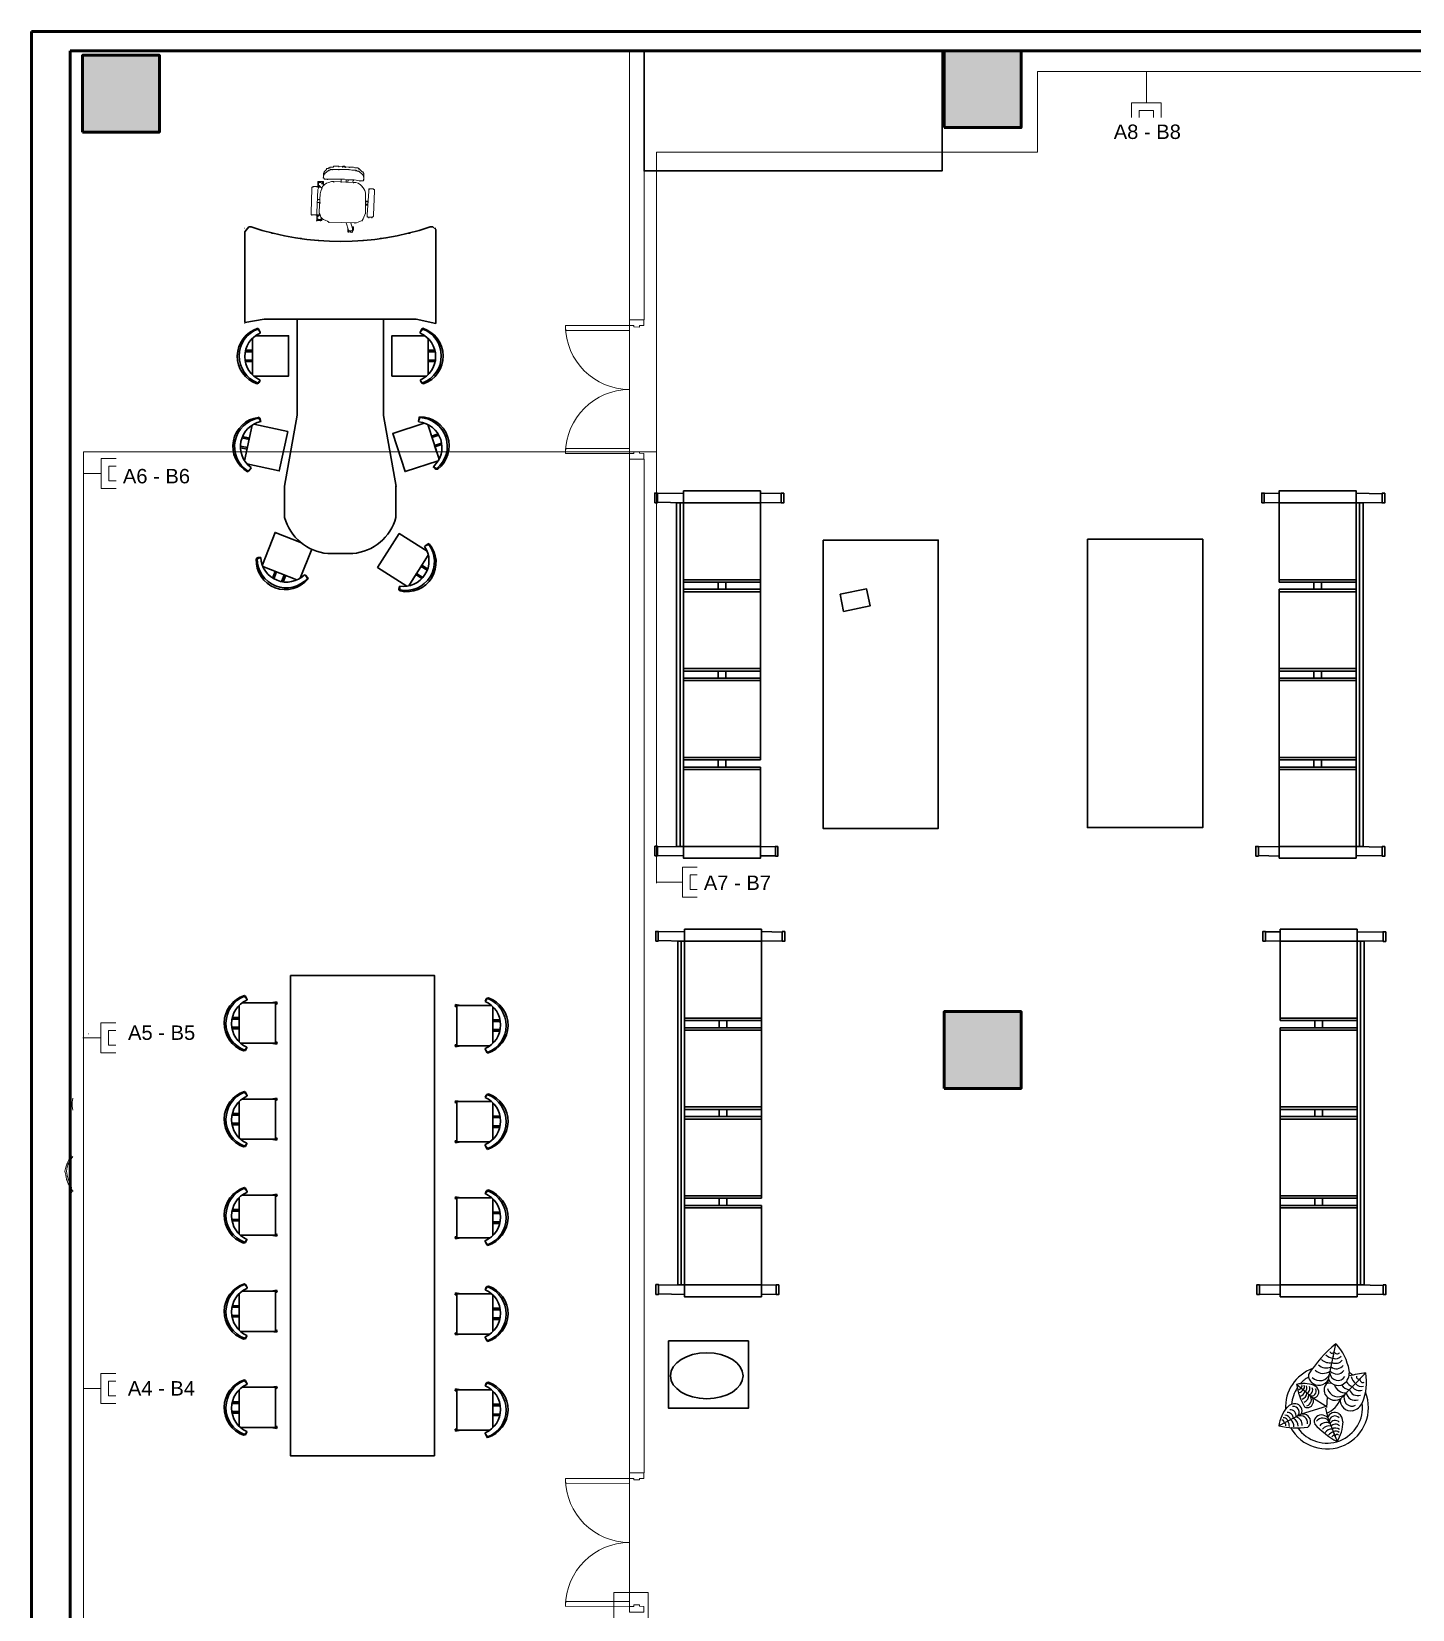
# Model space of a CAD drawing. Header units: millimetres. Extents: x 521 to 148073, y -17811 to 32040.
# Drawn here: x 521 to 15296, y 15078 to 31959 of the extents above; entities that cross this region are included whole.
import ezdxf

# ---------------------------------------------------------------- set-up
doc = ezdxf.new("R2010")
doc.units = ezdxf.units.MM
for name, color, linetype, lineweight in [('nabytek', 7, 'Continuous', 30), ('OAP280', 2, 'Continuous', 53), ('OAP315', 5, 'Continuous', 0), ('OAP325', 1, 'Continuous', 0), ('OAP417', 2, 'Continuous', 0), ('RC1.', 190, 'Continuous', 20)]:
    doc.layers.add(name, color=color, linetype=linetype, lineweight=lineweight)
doc.layers.add('PDF_Celobarevné výplně', color=7, linetype='Continuous')
doc.layers.add('srafa', color=7, linetype='Continuous')
doc.layers.add('PDF_Geometrie', color=7, linetype='Continuous', true_color=0xbdbdbd)
doc.styles.add('PDF Arial', font='arial.ttf')

# ---------------------------------------------------------------- blocks, each defined once
blk = doc.blocks.new('*U39')
at = {"layer": 'OAP315', "flags": 128}
for points in [[(-0.698, 0.255), (-0.726, 0.296), (-0.178, 0.673), (-0.149, 0.631), (-0.698, 0.255)], [(-0.212, 0.722), (-0.178, 0.673), (-0.141, 0.698), (-0.132, 0.686), (-0.083, 0.72), (-0.091, 0.732), (-0.054, 0.758), (-0.088, 0.807), (-0.212, 0.722)], [(-0.001, -0.759), (0.027, -0.8), (0.575, -0.424), (0.547, -0.382), (-0.001, -0.759)], [(0.609, -0.473), (0.575, -0.424), (0.612, -0.398), (0.604, -0.386), (0.653, -0.352), (0.662, -0.364), (0.699, -0.339), (0.733, -0.388), (0.609, -0.473)]]:
    blk.add_lwpolyline(points, close=True, dxfattribs=at)
at = {"layer": 'OAP315'}
blk.add_ellipse((-0.178, 0.673), major_axis=(0, 0.665), ratio=1, start_param=2.17254, end_param=3.743336, dxfattribs=at)
at = {"layer": 'OAP315', "extrusion": (0, 0, -1)}
blk.add_ellipse((0.575, -0.424), major_axis=(0, -0.665), ratio=1, start_param=0.96905, end_param=2.539846, dxfattribs=at)
blk = doc.blocks.new('*U84')
at = {"layer": 'nabytek'}
for p, q in [((-64, 289), (-64, 297)), ((-64, 297), (-56, 289)), ((-38, 254), (-64, 289)), ((-56, 289), (-38, 254)), ((-38, 254), (-38, 245)), ((222, 216), (278, 226)), ((265, 216), (222, 216)), ((284, 206), (265, 201)), ((278, 226), (284, 206)), ((-121, -201), (-121, -47)), ((-38, -257), (-75, -297)), ((-56, -292), (-75, -297)), ((-56, -292), (-50, -285)), ((-50, -285), (-38, -257)), ((222, -214), (278, -224)), ((284, -204), (265, -199)), ((278, -224), (284, -204))]:
    blk.add_line(p, q, dxfattribs=at)
for points in [[(-121, -201), (-121, 189)], [(-89, 216), (265, 216), (265, -214), (-107, -214)], [(-121, 44), (-198, 44)], [(-194, 61), (-121, 61)], [(-200, -44), (-121, -44)], [(-121, -60), (-197, -60)]]:
    blk.add_lwpolyline(points, dxfattribs=at)
for centre, radius, start, end in [((30, -2), 313, 107.4438, 250.5739), ((46, 0), 309, 110.8809, 248.6777), ((72, -6), 275, 113.7626, 246.2374)]:
    blk.add_arc(centre, radius, start, end, dxfattribs=at)
blk = doc.blocks.new('*U85')
at = {"layer": 'nabytek', "color": 0, "linetype": 'ByBlock', "lineweight": -2, "transparency": 16777216}
for p in [(0, 0), (0, -1028), (0, -2056), (0, -3084), (0, -4112)]:
    blk.add_blockref('*U84', p, dxfattribs=at)
blk = doc.blocks.new('*U86')
at = {"layer": 'nabytek'}
for p, q in [((-64, 289), (-64, 297)), ((-64, 297), (-56, 289)), ((-38, 254), (-64, 289)), ((-56, 289), (-38, 254)), ((-38, 254), (-38, 245)), ((222, 216), (278, 226)), ((265, 216), (222, 216)), ((284, 206), (265, 201)), ((278, 226), (284, 206)), ((-121, -201), (-121, -47)), ((-38, -257), (-75, -297)), ((-56, -292), (-75, -297)), ((-56, -292), (-50, -285)), ((-50, -285), (-38, -257)), ((222, -214), (278, -224)), ((284, -204), (265, -199)), ((278, -224), (284, -204))]:
    blk.add_line(p, q, dxfattribs=at)
for points in [[(-121, -201), (-121, 189)], [(-89, 216), (265, 216), (265, -214), (-107, -214)], [(-121, 44), (-198, 44)], [(-194, 61), (-121, 61)], [(-200, -44), (-121, -44)], [(-121, -60), (-197, -60)]]:
    blk.add_lwpolyline(points, dxfattribs=at)
for centre, radius, start, end in [((30, -2), 313, 107.4438, 250.5739), ((46, 0), 309, 110.8809, 248.6777), ((72, -6), 275, 113.7626, 246.2374)]:
    blk.add_arc(centre, radius, start, end, dxfattribs=at)
blk = doc.blocks.new('*U87')
at = {"layer": 'nabytek', "color": 0, "linetype": 'ByBlock', "lineweight": -2, "transparency": 16777216}
for p in [(0, 0), (0, -1028), (0, -2056), (0, -3084), (0, -4112)]:
    blk.add_blockref('*U86', p, dxfattribs=at)

msp = doc.modelspace()

# ---------------------------------------------------------------- linework, layer by layer
at = {"layer": 'nabytek'}
for p, q in [((2802, 29817), (2845, 29869)), ((2802, 28846), (2802, 29817)), ((2845, 29869), (2871, 29869)), ((4813, 29869), (4787, 29869)), ((4848, 29843), (4813, 29869)), ((4848, 28837), (4848, 29843)), ((2802, 28846), (3011, 28882)), ((3011, 28882), (4635, 28882)), ((3011, 28882), (3813, 28882)), ((3361, 28882), (3361, 27854)), ((3361, 28882), (4286, 28882)), ((3813, 28882), (3823, 28882)), ((4286, 27854), (4286, 28882)), ((4635, 28882), (4848, 28837)), ((2941, 28777), (2941, 28785)), ((2941, 28785), (2949, 28777)), ((2967, 28742), (2941, 28777)), ((2949, 28777), (2967, 28742)), ((2967, 28742), (2967, 28733)), ((4680, 28742), (4706, 28777)), ((4697, 28777), (4680, 28742)), ((4680, 28742), (4680, 28733)), ((4706, 28785), (4697, 28777)), ((4706, 28777), (4706, 28785)), ((2884, 28287), (2884, 28441)), ((4763, 28287), (4763, 28441)), ((2967, 28231), (2930, 28191)), ((2949, 28196), (2930, 28191)), ((2949, 28196), (2955, 28203)), ((2955, 28203), (2967, 28231)), ((4680, 28231), (4716, 28191)), ((4692, 28203), (4680, 28231)), ((4697, 28196), (4692, 28203)), ((4697, 28196), (4716, 28191)), ((3361, 27854), (3227, 27095)), ((2881, 27748), (2849, 27597)), ((2974, 27786), (2947, 27832)), ((2964, 27823), (2947, 27832)), ((2964, 27823), (2968, 27816)), ((2968, 27816), (2974, 27786)), ((4287, 27850), (4421, 27091)), ((4662, 27790), (4676, 27831)), ((4668, 27828), (4662, 27790)), ((4662, 27790), (4664, 27782)), ((4673, 27839), (4668, 27828)), ((4676, 27831), (4673, 27839)), ((4881, 27383), (4833, 27529)), ((2834, 27257), (2832, 27249)), ((2832, 27249), (2843, 27255)), ((2867, 27286), (2834, 27257)), ((2843, 27255), (2867, 27286)), ((2867, 27286), (2869, 27294)), ((4819, 27304), (4866, 27277)), ((4839, 27281), (4819, 27304)), ((4847, 27276), (4839, 27281)), ((4847, 27276), (4866, 27277)), ((3227, 27095), (3227, 26762)), ((4419, 27095), (4419, 26762)), ((7495, 27021), (7217, 27016)), ((7497, 26917), (7497, 27046)), ((7497, 27046), (8319, 27046)), ((8319, 27046), (8319, 26917)), ((8542, 27016), (8319, 27021)), ((13871, 27020), (13711, 27017)), ((14972, 27013), (14693, 27020)), ((7217, 26925), (7495, 26918)), ((7460, 26711), (7460, 26917)), ((7497, 26917), (7460, 26917)), ((8319, 26917), (7497, 26917)), ((7497, 26917), (7497, 26711)), ((8319, 26918), (8542, 26922)), ((8319, 26095), (8319, 26917)), ((13711, 26921), (13871, 26917)), ((13871, 26943), (13871, 26917)), ((13871, 26917), (14693, 26917)), ((14693, 26917), (14972, 26922)), ((14693, 26917), (14693, 26095)), ((3690, 26375), (3957, 26375)), ((4731, 26458), (4726, 26451)), ((4764, 26478), (4731, 26458)), ((4731, 26458), (4771, 26473)), ((4776, 26481), (4764, 26478)), ((4771, 26473), (4776, 26481)), ((2975, 26334), (2924, 26315)), ((2936, 26330), (2924, 26315)), ((2936, 26330), (2944, 26333)), ((2944, 26333), (2975, 26334)), ((2996, 26236), (3140, 26179)), ((3450, 26145), (3442, 26148)), ((3450, 26145), (3473, 26108)), ((3476, 26116), (3450, 26145)), ((3473, 26108), (3481, 26105)), ((3481, 26105), (3476, 26116)), ((4451, 25997), (4456, 26027)), ((4452, 25988), (4451, 25997)), ((4456, 26027), (4465, 25974)), ((4556, 26030), (4639, 26160)), ((8319, 26095), (7497, 26095)), ((7497, 26095), (7497, 26069)), ((7497, 26069), (7867, 26069)), ((7867, 25992), (7867, 26069)), ((7867, 26069), (7949, 26069)), ((7949, 25992), (7949, 26069)), ((7949, 25992), (7949, 26069)), ((7949, 26069), (8319, 26069)), ((8319, 26069), (8319, 26095)), ((14693, 26095), (13871, 26095)), ((13871, 26095), (14159, 26095)), ((13871, 26095), (13871, 26069)), ((13871, 26069), (14693, 26069)), ((14323, 26095), (14241, 26095)), ((14241, 26069), (14241, 25992)), ((14323, 25992), (14323, 26069)), ((4452, 25988), (4465, 25974)), ((7497, 25966), (7497, 25992)), ((7497, 25992), (8319, 25992)), ((8319, 25966), (7497, 25966)), ((8319, 25144), (8319, 25966)), ((13871, 25992), (14693, 25992)), ((13871, 25992), (13871, 25966)), ((13871, 25966), (14693, 25966)), ((13871, 25966), (13871, 25144)), ((14159, 25992), (14282, 25992)), ((14282, 25992), (14323, 25992)), ((7460, 25015), (7460, 25041)), ((7497, 25118), (7497, 25144)), ((7497, 25144), (8319, 25144)), ((7497, 25118), (8319, 25118)), ((7497, 25015), (7497, 25041)), ((7497, 25041), (8319, 25041)), ((8319, 25015), (7497, 25015)), ((7867, 25041), (7867, 25118)), ((7949, 25041), (7949, 25118)), ((7949, 25041), (7949, 25118)), ((8319, 24193), (8319, 25015)), ((13871, 25144), (14693, 25144)), ((14693, 25118), (13871, 25118)), ((14693, 25041), (13871, 25041)), ((14693, 25015), (13871, 25015)), ((13871, 25015), (13871, 24193)), ((14241, 25118), (14241, 25041)), ((14241, 25118), (14241, 25041)), ((14323, 25118), (14323, 25041)), ((14693, 25144), (14693, 25118)), ((14693, 25041), (14693, 25015)), ((14730, 25144), (14730, 25118)), ((8319, 24193), (7497, 24193)), ((8319, 24167), (7497, 24167)), ((7908, 24167), (7867, 24167)), ((7867, 24167), (7867, 24090)), ((8031, 24167), (7908, 24167)), ((7949, 24090), (7949, 24167)), ((8319, 24167), (8319, 24193)), ((13871, 24193), (14693, 24193)), ((14693, 24167), (13871, 24167)), ((14241, 24167), (14241, 24090)), ((14241, 24167), (14241, 24090)), ((14323, 24167), (14323, 24090)), ((14693, 24193), (14693, 24167)), ((8319, 24090), (7497, 24090)), ((7497, 23242), (7497, 24065)), ((7497, 24065), (8319, 24065)), ((7867, 24065), (7949, 24065)), ((8319, 24065), (8031, 24065)), ((8319, 24065), (8319, 24090)), ((14241, 24090), (13871, 24090)), ((13871, 24090), (13871, 24065)), ((13871, 24065), (14693, 24065)), ((13871, 24065), (13871, 23242)), ((14323, 24090), (14241, 24090)), ((14693, 24090), (14323, 24090)), ((14693, 24065), (14693, 24090)), ((14693, 23242), (14693, 23448)), ((14730, 23448), (14730, 23242)), ((7497, 23242), (7218, 23237)), ((7218, 23146), (7497, 23140)), ((8319, 23242), (7497, 23242)), ((8479, 23238), (8319, 23242)), ((8319, 23217), (8319, 23242)), ((8319, 23140), (8479, 23142)), ((13871, 23241), (13648, 23237)), ((13648, 23144), (13871, 23138)), ((13871, 23242), (14693, 23242)), ((13871, 23114), (13871, 23242)), ((14693, 23242), (14730, 23242)), ((14693, 23242), (14693, 23114)), ((14973, 23235), (14694, 23241)), ((14694, 23139), (14973, 23143)), ((14693, 23114), (13871, 23114)), ((7506, 22330), (7227, 22326)), ((7507, 22227), (7507, 22355)), ((7507, 22355), (8330, 22355)), ((8330, 22355), (8330, 22227)), ((8553, 22325), (8330, 22331)), ((13882, 22329), (13722, 22327)), ((14982, 22323), (14704, 22329)), ((7227, 22234), (7506, 22228)), ((7471, 22021), (7471, 22227)), ((7507, 22227), (7471, 22227)), ((8330, 22227), (7507, 22227)), ((7507, 22227), (7507, 22021)), ((8330, 22228), (8553, 22232)), ((8330, 21404), (8330, 22227)), ((13722, 22231), (13882, 22227)), ((13882, 22252), (13882, 22227)), ((13882, 22227), (14704, 22227)), ((14704, 22227), (14982, 22232)), ((14704, 22227), (14704, 21404)), ((8330, 21404), (7507, 21404)), ((7507, 21404), (7507, 21379)), ((7507, 21379), (7877, 21379)), ((7507, 21276), (7507, 21302)), ((7507, 21302), (8330, 21302)), ((8330, 21276), (7507, 21276)), ((7877, 21302), (7877, 21379)), ((7877, 21379), (7959, 21379)), ((7959, 21302), (7959, 21379)), ((7959, 21302), (7959, 21379)), ((7959, 21379), (8330, 21379)), ((8330, 21379), (8330, 21404)), ((8330, 20454), (8330, 21276)), ((14704, 21404), (13882, 21404)), ((13882, 21404), (14169, 21404)), ((13882, 21404), (13882, 21379)), ((13882, 21379), (14704, 21379)), ((13882, 21302), (14704, 21302)), ((13882, 21302), (13882, 21276)), ((13882, 21276), (14704, 21276)), ((13882, 21276), (13882, 20454)), ((14169, 21302), (14293, 21302)), ((14334, 21404), (14252, 21404)), ((14252, 21379), (14252, 21302)), ((14293, 21302), (14334, 21302)), ((14334, 21302), (14334, 21379)), ((7507, 20428), (7507, 20454)), ((7507, 20454), (8330, 20454)), ((7507, 20428), (8330, 20428)), ((7877, 20351), (7877, 20428)), ((7959, 20351), (7959, 20428)), ((7959, 20351), (7959, 20428)), ((13882, 20454), (14704, 20454)), ((14704, 20428), (13882, 20428)), ((14252, 20428), (14252, 20351)), ((14252, 20428), (14252, 20351)), ((14334, 20428), (14334, 20351)), ((14704, 20454), (14704, 20428)), ((14741, 20454), (14741, 20428)), ((7471, 20325), (7471, 20351)), ((7507, 20325), (7507, 20351)), ((7507, 20351), (8330, 20351)), ((8330, 20325), (7507, 20325)), ((8330, 19503), (8330, 20325)), ((14704, 20351), (13882, 20351)), ((14704, 20325), (13882, 20325)), ((13882, 20325), (13882, 19503)), ((14704, 20351), (14704, 20325)), ((8330, 19503), (7507, 19503)), ((8330, 19477), (7507, 19477)), ((7918, 19477), (7877, 19477)), ((7877, 19477), (7877, 19400)), ((8042, 19477), (7918, 19477)), ((7959, 19400), (7959, 19477)), ((8330, 19477), (8330, 19503)), ((13882, 19503), (14704, 19503)), ((14704, 19477), (13882, 19477)), ((14252, 19477), (14252, 19400)), ((14252, 19477), (14252, 19400)), ((14334, 19477), (14334, 19400)), ((14704, 19503), (14704, 19477)), ((8330, 19400), (7507, 19400)), ((7507, 18552), (7507, 19374)), ((7507, 19374), (8330, 19374)), ((7877, 19374), (7959, 19374)), ((8330, 19374), (8042, 19374)), ((8330, 19374), (8330, 19400)), ((14252, 19400), (13882, 19400)), ((13882, 19400), (13882, 19374)), ((13882, 19374), (14704, 19374)), ((13882, 19374), (13882, 18552)), ((14334, 19400), (14252, 19400)), ((14704, 19400), (14334, 19400)), ((14704, 19374), (14704, 19400)), ((14704, 18552), (14704, 18758)), ((14741, 18758), (14741, 18552)), ((7507, 18552), (7229, 18547)), ((7229, 18456), (7507, 18449)), ((8330, 18552), (7507, 18552)), ((8489, 18548), (8330, 18552)), ((8330, 18526), (8330, 18552)), ((8330, 18449), (8489, 18452)), ((13882, 18551), (13658, 18547)), ((13658, 18453), (13882, 18448)), ((13882, 18552), (14704, 18552)), ((13882, 18423), (13882, 18552)), ((14704, 18423), (13882, 18423)), ((14704, 18552), (14741, 18552)), ((14704, 18552), (14704, 18423)), ((14984, 18544), (14705, 18551)), ((14705, 18448), (14984, 18453))]:
    msp.add_line(p, q, dxfattribs=at)
at = {"layer": 'nabytek', "lineweight": 25}
for p, q in [((14399, 17540), (14478, 17920)), ((14446, 17765), (14460, 17833)), ((14525, 17332), (14797, 17608)), ((14225, 17341), (14056, 17486)), ((14125, 17427), (14095, 17453)), ((14396, 17501), (14399, 17540)), ((14396, 17501), (14429, 17500)), ((14686, 17495), (14735, 17545)), ((14372, 17249), (14107, 17167)), ((14372, 17249), (14225, 17341)), ((14364, 17230), (14389, 17127)), ((14381, 17239), (14387, 17348)), ((14107, 17167), (13867, 17041)), ((13965, 17093), (13921, 17070)), ((14389, 17127), (14490, 16875)), ((14449, 16978), (14467, 16932))]:
    msp.add_line(p, q, dxfattribs=at)
at = {"layer": 'nabytek'}
for points in [[(7074, 31753), (10264, 31753), (10264, 30468), (7074, 30468)], [(7189, 26918), (7217, 26918), (7217, 27022), (7189, 27022)], [(8569, 27021), (8542, 27021), (8542, 26917), (8569, 26917)], [(13684, 26917), (13711, 26917), (13711, 27021), (13684, 27021)], [(14999, 27020), (14972, 27020), (14972, 26916), (14999, 26916)], [(7460, 26917), (7423, 26917), (7423, 23242), (7460, 23242)], [(14730, 23242), (14767, 23242), (14767, 26917), (14730, 26917)], [(8989, 26518), (10222, 26518), (10222, 23434), (8989, 23434)], [(11819, 26527), (13052, 26527), (13052, 23443), (11819, 23443)], [(9173, 25939), (9455, 25997), (9492, 25814), (9210, 25756)], [(7191, 23140), (7218, 23140), (7218, 23244), (7191, 23244)], [(8506, 23242), (8479, 23242), (8479, 23138), (8506, 23138)], [(13620, 23138), (13648, 23138), (13648, 23242), (13620, 23242)], [(15000, 23241), (14973, 23241), (14973, 23137), (15000, 23137)], [(7200, 22228), (7227, 22228), (7227, 22332), (7200, 22332)], [(8580, 22331), (8553, 22331), (8553, 22227), (8580, 22227)], [(13694, 22227), (13722, 22227), (13722, 22331), (13694, 22331)], [(15010, 22329), (14982, 22329), (14982, 22225), (15010, 22225)], [(7471, 22227), (7434, 22227), (7434, 18552), (7471, 18552)], [(14741, 18552), (14778, 18552), (14778, 22227), (14741, 22227)], [(3290, 21862), (4832, 21862), (4832, 16723), (3290, 16723)], [(7201, 18449), (7229, 18449), (7229, 18553), (7201, 18553)], [(8517, 18552), (8489, 18552), (8489, 18448), (8517, 18448)], [(13631, 18448), (13658, 18448), (13658, 18552), (13631, 18552)], [(15011, 18551), (14984, 18551), (14984, 18447), (15011, 18447)], [(7336, 17952), (8191, 17952), (8191, 17231), (7336, 17231)]]:
    msp.add_lwpolyline(points, close=True, dxfattribs=at)
for points in [[(2916, 28704), (3270, 28704), (3270, 28274), (2898, 28274)], [(4731, 28704), (4377, 28704), (4377, 28274), (4749, 28274)], [(2884, 28532), (2807, 28532)], [(2811, 28549), (2884, 28549)], [(2884, 28287), (2884, 28677)], [(4763, 28287), (4763, 28677)], [(4836, 28549), (4763, 28549)], [(4763, 28532), (4839, 28532)], [(2805, 28444), (2884, 28444)], [(2884, 28428), (2808, 28428)], [(4841, 28444), (4763, 28444)], [(4763, 28428), (4839, 28428)], [(2881, 27748), (2799, 27367)], [(2825, 27334), (3171, 27259), (3262, 27680), (2898, 27758)], [(4722, 27770), (4385, 27660), (4517, 27251), (4871, 27366)], [(4881, 27383), (4761, 27754)], [(2830, 27508), (2755, 27524)], [(2772, 27611), (2848, 27594)], [(2852, 27610), (2778, 27626)], [(4870, 27654), (4800, 27632)], [(4805, 27616), (4878, 27640)], [(4907, 27556), (4832, 27532)], [(4837, 27517), (4909, 27540)], [(2755, 27507), (2826, 27492)], [(13871, 26095), (13871, 27046), (14693, 27046), (14693, 23448)], [(14693, 23448), (14693, 26917), (14730, 26917), (14730, 23448)], [(7497, 26711), (7497, 23242), (7460, 23242), (7460, 26711)], [(8319, 24065), (8319, 23114), (7497, 23114), (7497, 26711)], [(8319, 26711), (8319, 24167)], [(3408, 26488), (3127, 26600), (2990, 26254)], [(4753, 26399), (4454, 26589), (4223, 26227), (4537, 26027)], [(3396, 26111), (3519, 26420)], [(4556, 26030), (4766, 26359)], [(2996, 26236), (3359, 26092)], [(3127, 26184), (3099, 26113)], [(3113, 26105), (3142, 26178)], [(4688, 26237), (4752, 26196)], [(4758, 26211), (4697, 26250)], [(3224, 26145), (3196, 26074)], [(3213, 26071), (3240, 26139)], [(4632, 26149), (4695, 26108)], [(4706, 26120), (4640, 26162)], [(13871, 23448), (13871, 25992)], [(13882, 21404), (13882, 22355), (14704, 22355), (14704, 18758)], [(14704, 18758), (14704, 22227), (14741, 22227), (14741, 18758)], [(7507, 22021), (7507, 18552), (7471, 18552), (7471, 22021)], [(8330, 19374), (8330, 18423), (7507, 18423), (7507, 22021)], [(8330, 22021), (8330, 19477)], [(13882, 18758), (13882, 21302)]]:
    msp.add_lwpolyline(points, dxfattribs=at)
for centre, radius, start, end in [((3829, 32735), 3022, 251.5217, 288.4783), ((3035, 28486), 313, 107.4438, 250.5739), ((3051, 28488), 309, 110.8809, 248.6777), ((3077, 28482), 275, 113.7626, 246.2374), ((4569, 28482), 275, 293.7626, 66.2374), ((4612, 28486), 313, 289.4261, 72.5562), ((4596, 28488), 309, 291.3223, 69.1191), ((2987, 27521), 313, 97.3341, 240.4642), ((3002, 27517), 309, 99.2304, 237.0271), ((3030, 27517), 275, 101.6707, 234.1454), ((4637, 27509), 275, 311.7084, 84.1831), ((4676, 27526), 313, 307.3718, 90.5019), ((4660, 27522), 309, 309.268, 87.0648), ((3736, 26900), 527, 195.1781, 264.9855), ((3911, 26900), 527, 275.0145, 344.8219), ((4498, 26298), 275, 261.2329, 33.7076), ((4523, 26289), 309, 258.7925, 36.5893), ((4536, 26279), 313, 256.8963, 40.0264), ((3237, 26302), 313, 177.7471, 320.8772), ((3245, 26317), 309, 179.6433, 317.4401), ((3249, 26344), 275, 182.0837, 314.5584)]:
    msp.add_arc(centre, radius, start, end, dxfattribs=at)
at = {"layer": 'nabytek', "lineweight": 25}
for centre, radius, start, end in [((15288, 16899), 1303, 128.4454, 147.9631), ((14041, 17526), 589, 10.8216, 41.9838), ((14411, 17848), 131, 227.0078, 281.3319), ((14470, 17914), 151, 227.7547, 260.972), ((14437, 17847), 27.1, 200.4808, 328.8442), ((14474, 17803), 91.8, 245.5301, 320.3355), ((14474, 17835), 75, 248.1125, 322.0793), ((14490, 17844), 31.6, 198.9567, 328.2166), ((14381, 17239), 444, 110.1469, 182.7604), ((14381, 17239), 381, 121.0652, 138.2665), ((14279, 17579), 95.8, 173.36, 233.2898), ((14304, 17640), 114, 224.9436, 342.2254), ((14343, 17729), 125, 226.0224, 306.3297), ((14375, 17785), 123, 226.3903, 295.1987), ((14499, 17616), 87.4, 186.626, 328.7995), ((14488, 17692), 95, 221.5902, 322.0708), ((14484, 17745), 91.6, 230.9832, 322.3248), ((14463, 17613), 158, 316.4421, 8.3911), ((14928, 16311), 1303, 95.7503, 103.8142), ((14381, 17239), 444, 51.3899, 57.366), ((14787, 17608), 151, 195.0596, 228.2769), ((14723, 17569), 27.1, 167.7857, 296.1491), ((14216, 17513), 589, 338.1265, 9.2887), ((14381, 17239), 444, 209.0044, 21.5925), ((14381, 17239), 381, 146.4378, 174.8288), ((14134, 17157), 338, 72.075, 103.2372), ((14793, 17612), 748, 189.6988, 209.2165), ((14081, 17445), 15.5, 261.7342, 30.0976), ((14057, 17480), 86.8, 289.0081, 322.2254), ((14098, 17471), 18.1, 260.21, 29.4699), ((14074, 17432), 75.2, 288.2611, 342.5852), ((14095, 17396), 70.5, 287.6437, 356.4521), ((14098, 17460), 43.1, 309.3658, 23.3326), ((14114, 17452), 52.7, 306.7835, 21.5889), ((14146, 17441), 52.6, 292.2366, 23.5781), ((14174, 17428), 54.5, 282.8436, 23.3242), ((14215, 17412), 50.2, 247.8794, 30.0528), ((14294, 17596), 119, 225.2691, 331.7989), ((14231, 17405), 64, 265.0404, 14.7862), ((14206, 17393), 90.5, 17.6955, 69.6445), ((14446, 17429), 95.8, 140.6649, 200.5947), ((14467, 17435), 119, 192.574, 299.1038), ((14928, 16311), 1303, 114.061, 115.268), ((14500, 17467), 114, 192.2484, 309.5303), ((14501, 17585), 111, 203.787, 313.5328), ((14580, 17520), 125, 198.4143, 273.6346), ((14637, 17551), 123, 215.2057, 262.5036), ((14701, 17584), 131, 210.5557, 248.6367), ((14682, 17410), 95, 188.8951, 289.3757), ((14708, 17458), 91.6, 198.2881, 289.6296), ((14731, 17512), 91.8, 212.835, 287.6404), ((14747, 17539), 75, 215.4173, 289.3841), ((14766, 17537), 31.6, 166.2615, 295.5214), ((14274, 16980), 413, 140.281, 171.4432), ((14039, 17169), 110, 85.9015, 137.8505), ((14022, 17188), 61.2, 316.0854, 98.2588), ((14037, 17202), 78, 333.2464, 82.9922), ((14381, 17239), 381, 214.8306, 7.2423), ((14115, 17365), 71.5, 287.2758, 7.5831), ((14173, 17292), 55, 234.6134, 294.5432), ((14149, 17321), 65.2, 286.1969, 43.4788), ((14168, 17304), 68, 286.5225, 33.0523), ((14267, 17428), 276, 293.6943, 339.5869), ((14635, 17314), 111, 171.0919, 280.8377), ((14650, 17341), 87.4, 153.9309, 296.1043), ((14619, 17358), 158, 283.747, 335.696), ((13902, 17082), 22.1, 328.416, 97.6759), ((13915, 17077), 52.6, 37.472, 91.5386), ((13924, 17051), 19, 329.9402, 98.3036), ((13931, 17091), 64.3, 14.9895, 89.7949), ((13958, 17122), 64.2, 0.4426, 91.7841), ((14381, 17239), 444, 197.04, 199.4134), ((13873, 17039), 106, 357.2141, 30.4314), ((13986, 17148), 66.6, 351.0496, 91.5302), ((13935, 17037), 91.8, 356.4671, 50.7912), ((13986, 17045), 86, 355.8497, 64.6581), ((14030, 17053), 87.2, 355.4818, 75.7891), ((14095, 17071), 79.6, 354.4029, 111.6848), ((14123, 17086), 83, 354.7285, 101.2583), ((14139, 17085), 67.1, 302.8194, 2.7492), ((14311, 17086), 67.1, 136.7123, 196.6421), ((14925, 17677), 913, 222.039, 241.5567), ((14324, 17076), 83, 38.2032, 144.733), ((14336, 17046), 79.6, 27.7766, 145.0585), ((14374, 16990), 87.2, 63.6724, 143.9797), ((14465, 17108), 78, 56.4693, 166.2151), ((14467, 17087), 61.2, 41.2026, 183.3761), ((14469, 17033), 66.6, 47.9313, 148.4119), ((14473, 16996), 64.2, 47.6773, 139.0189), ((14140, 17093), 413, 328.0183, 359.1805), ((14442, 17084), 110, 1.611, 53.56), ((14058, 17934), 913, 257.9048, 277.4225), ((14402, 16955), 86, 74.8034, 143.6118), ((14435, 16916), 91.8, 88.6702, 142.9943), ((14483, 16878), 106, 109.0301, 142.2474), ((14453, 16920), 19, 41.1579, 169.5213), ((14473, 16955), 64.3, 49.6666, 124.4719), ((14477, 16933), 52.6, 47.9228, 121.8896), ((14489, 16929), 22.1, 41.7855, 171.0454)]:
    msp.add_arc(centre, radius, start, end, dxfattribs=at)
at = {"layer": 'nabytek'}
msp.add_ellipse((7745, 17578), major_axis=(388, 0), ratio=0.633107, dxfattribs=at)
at = {"layer": 'OAP280'}
for p, q in [((80697, 31959), (521, 31959)), ((521, 31959), (521, 1225)), ((932, 31753), (80491, 31753)), ((932, 31753), (932, 5902))]:
    msp.add_line(p, q, dxfattribs=at)
at = {"layer": 'OAP280', "flags": 128}
for points in [[(10286, 30931), (11108, 30931), (11108, 31753), (10286, 31753), (10286, 30931)], [(1067, 30883), (1889, 30883), (1889, 31706), (1067, 31706), (1067, 30883)], [(10286, 20652), (11108, 20652), (11108, 21474), (10286, 21474), (10286, 20652)]]:
    msp.add_lwpolyline(points, close=True, dxfattribs=at)
at = {"layer": 'OAP280'}
for points in [[(11108, 30931), (10286, 30931), (11108, 31753), (10286, 31753)], [(1889, 30883), (1067, 30883), (1889, 31706), (1067, 31706)], [(11108, 20652), (10286, 20652), (11108, 21474), (10286, 21474)]]:
    msp.add_solid(points, dxfattribs=at)
at = {"layer": 'OAP315'}
for p, q in [((6919, 27441), (6919, 28819)), ((6919, 15107), (6919, 16541))]:
    msp.add_line(p, q, dxfattribs=at)
at = {"layer": 'OAP325'}
for p, q in [((6919, 28875), (6919, 31753)), ((7074, 28875), (7074, 31753)), ((6919, 16541), (6919, 27385)), ((7074, 16541), (7074, 27385))]:
    msp.add_line(p, q, dxfattribs=at)
at = {"layer": 'OAP417'}
for p, q in [((521, 31959), (521, 12583)), ((932, 5902), (932, 31753))]:
    msp.add_line(p, q, dxfattribs=at)
at = {"layer": 'OAP417', "lineweight": 40}
for p, q in [((521, 31959), (521, 1225)), ((80697, 31959), (521, 31959)), ((80491, 31753), (932, 31753))]:
    msp.add_line(p, q, dxfattribs=at)
at = {"layer": 'PDF_Celobarevné výplně', "lineweight": 18, "transparency": 33554559}
for points in [[(3643, 30398), (3634, 30398), (3643, 30389), (3634, 30389)], [(3591, 30354), (3582, 30354), (3591, 30346), (3582, 30346)], [(3591, 30294), (3582, 30294), (3591, 30285), (3582, 30285)], [(4076, 30380), (4068, 30380), (4076, 30372), (4068, 30372)], [(3573, 29938), (3565, 29938), (3573, 29930), (3565, 29930)], [(3617, 29938), (3608, 29938), (3617, 29930), (3608, 29930)], [(2802, 29860), (2793, 29860), (2802, 29852), (2793, 29852)], [(3912, 29817), (3903, 29817), (3912, 29808), (3903, 29808)], [(3955, 29869), (3946, 29869), (3955, 29860), (3946, 29860)], [(3955, 29817), (3946, 29817), (3955, 29808), (3946, 29808)], [(4848, 29860), (4839, 29860), (4848, 29852), (4839, 29852)], [(2799, 28837), (2808, 28837), (2799, 28829), (2808, 28829)], [(4848, 28837), (4839, 28837), (4848, 28829), (4839, 28829)], [(1137, 21241), (1129, 21241), (1137, 21232), (1129, 21232)], [(947, 19568), (938, 19568), (947, 19559), (938, 19559)], [(947, 19551), (938, 19551), (947, 19542), (938, 19542)], [(955, 19568), (947, 19568), (955, 19559), (947, 19559)], [(955, 19542), (947, 19542), (955, 19533), (947, 19533)]]:
    msp.add_solid(points, dxfattribs=at)
at = {"layer": 'PDF_Geometrie', "lineweight": 18}
for points in [[(3712, 30502), (3703, 30502), (3695, 30493), (3677, 30493), (3677, 30484), (3669, 30476), (3660, 30467), (3651, 30458), (3651, 30450), (3643, 30441), (3643, 30424)], [(3643, 30406), (3643, 30415), (3660, 30441), (3643, 30415), (3643, 30406), (3643, 30432)], [(3643, 30415), (3643, 30389)], [(3643, 30398), (3643, 30389), (3651, 30389), (3651, 30380), (3686, 30380), (3686, 30372)], [(3808, 30519), (3755, 30519), (3747, 30510), (3712, 30510), (3712, 30493)], [(3920, 30476), (3920, 30484), (3946, 30476), (3990, 30476), (3946, 30476), (3920, 30484), (3920, 30476), (3920, 30484), (3808, 30484), (3738, 30484), (3738, 30476), (3738, 30484), (3808, 30484)], [(3920, 30510), (3808, 30519), (3808, 30510)], [(3920, 30484), (3808, 30484), (3808, 30476)], [(3868, 30510), (3868, 30519), (3851, 30519), (3851, 30502)], [(3886, 30510), (3877, 30510), (3877, 30502), (3877, 30510), (3868, 30519)], [(4024, 30493), (4016, 30493), (4016, 30502), (3981, 30502), (3964, 30510), (3920, 30510), (3920, 30502)], [(4076, 30415), (4076, 30441), (4068, 30450), (4068, 30458), (4059, 30458), (4050, 30467), (4042, 30476), (4033, 30484), (4024, 30493), (4024, 30484)], [(4076, 30406), (4076, 30415), (4076, 30389), (4068, 30424), (4068, 30415), (4068, 30424), (4076, 30389)], [(4076, 30380), (4076, 30389), (4076, 30380)], [(3521, 30276), (3513, 30025), (3513, 30016)], [(3539, 30302), (3530, 30302), (3530, 30294), (3521, 30294), (3521, 30268)], [(3573, 30302), (3539, 30302), (3539, 30294)], [(3565, 29999), (3573, 29999), (3573, 30008), (3573, 29999), (3573, 30025), (3582, 30268), (3582, 30259), (3582, 30268), (3591, 30285), (3591, 30294), (3617, 30294)], [(3625, 30337), (3617, 30346), (3599, 30346), (3591, 30337), (3591, 30311), (3591, 30285), (3591, 30294), (3582, 30294), (3582, 30302), (3573, 30302), (3573, 30294)], [(3582, 30328), (3582, 30346), (3582, 30337)], [(3582, 30302), (3582, 30328), (3582, 30320)], [(3634, 30337), (3634, 30354), (3634, 30346), (3634, 30354), (3591, 30354), (3591, 30328)], [(3591, 30320), (3591, 30311), (3599, 30311), (3599, 30302)], [(3599, 30311), (3625, 30285), (3625, 30276)], [(3651, 30320), (3625, 30337), (3625, 30328)], [(3634, 30354), (3634, 30354)], [(3634, 30346), (3634, 30346)], [(3643, 30346), (3643, 30320)], [(3755, 30354), (3729, 30354), (3703, 30346), (3677, 30337), (3651, 30320), (3651, 30311)], [(3686, 30380), (3868, 30380), (3894, 30372), (3972, 30372), (4033, 30363), (4033, 30354)], [(3964, 30346), (3755, 30354), (3755, 30346)], [(3834, 30380), (3834, 30346)], [(3886, 30372), (3886, 30346)], [(3912, 30372), (3903, 30354), (3903, 30346)], [(3955, 30346), (3964, 30372), (3964, 30363)], [(4059, 30302), (4042, 30320), (4016, 30337), (3990, 30346), (3964, 30346), (3964, 30337)], [(4033, 30363), (4068, 30363), (4076, 30372), (4076, 30380), (4076, 30372)], [(4094, 30198), (4094, 30233), (4085, 30259), (4076, 30276), (4059, 30302), (4059, 30294)], [(4128, 30268), (4128, 30242), (4128, 30250), (4111, 29999), (4111, 29973)], [(4128, 29973), (4163, 29973), (4163, 29964), (4163, 29973), (4172, 29973), (4172, 29982), (4180, 29982), (4180, 29999), (4189, 30250), (4189, 30242), (4189, 30268), (4180, 30268), (4180, 30276), (4172, 30276), (4137, 30276), (4137, 30268)], [(4137, 30276), (4128, 30276), (4128, 30259)], [(3608, 30164), (3582, 30164), (3582, 30155)], [(3582, 30129), (3608, 30129), (3608, 30120)], [(4094, 30016), (4094, 30198), (4094, 30190)], [(4120, 30146), (4094, 30146), (4094, 30138), (4120, 30138), (4120, 30129)], [(4120, 30112), (4094, 30112), (4094, 30103), (4120, 30103), (4120, 30094)], [(3513, 30025), (3513, 29999), (3521, 29999), (3521, 29990)], [(3521, 29999), (3565, 29999), (3565, 29990)], [(3573, 29999), (3573, 29999)], [(3573, 29999), (3573, 29999)], [(3573, 29990), (3573, 29990)], [(3573, 29964), (3573, 29990), (3573, 29982)], [(3582, 29982), (3582, 29973), (3573, 29973), (3573, 29964), (3582, 29956), (3582, 29947), (3591, 29947), (3591, 29938)], [(3573, 29947), (3573, 29964), (3573, 29956)], [(3582, 29956), (3573, 29938), (3573, 29930), (3573, 29938), (3617, 29938), (3617, 29956), (3617, 29947)], [(3573, 29947), (3573, 29947)], [(3573, 29938), (3573, 29938)], [(3599, 29990), (3599, 29999), (3582, 29999), (3582, 29973), (3582, 29982), (3608, 29999)], [(3582, 29999), (3582, 29999)], [(3591, 29947), (3608, 29947), (3608, 29938)], [(3608, 29947), (3625, 29964), (3625, 29956), (3625, 29938)], [(3886, 29912), (3912, 29834), (3912, 29826)], [(3946, 29869), (3955, 29869), (3955, 29860), (3955, 29869), (3955, 29852), (3938, 29912), (3938, 29904)], [(4059, 29938), (4068, 29956), (4076, 29973), (4085, 29999), (4094, 30016), (4094, 30008)], [(4111, 29982), (4120, 29973), (4128, 29973), (4128, 29964)], [(2802, 29817), (2802, 29817)], [(2802, 29817), (2802, 29817)], [(2802, 29817), (2802, 29817)], [(2811, 29843), (2811, 29843)], [(2811, 29834), (2811, 29834)], [(2811, 29834), (2811, 29834)], [(2819, 29852), (2819, 29852)], [(2819, 29852), (2819, 29852)], [(2828, 29860), (2828, 29860)], [(2828, 29860), (2828, 29860)], [(2837, 29860), (2837, 29860)], [(2845, 29869), (2845, 29869)], [(2845, 29869), (2845, 29869)], [(2854, 29869), (2854, 29869)], [(2863, 29869), (2863, 29869)], [(2871, 29869), (2871, 29869)], [(2871, 29869), (2871, 29869)], [(3903, 29843), (3903, 29860), (3903, 29852)], [(3903, 29817), (3903, 29843), (3903, 29834)], [(3946, 29817), (3946, 29817)], [(3955, 29834), (3955, 29852), (3955, 29843)], [(3964, 29843), (3955, 29817), (3955, 29808)], [(3955, 29817), (3955, 29817)], [(3964, 29860), (3964, 29834)], [(4371, 29765), (4371, 29765)], [(4796, 29869), (4796, 29869)], [(4804, 29869), (4804, 29869)], [(4813, 29869), (4813, 29869)], [(4813, 29869), (4813, 29869)], [(4822, 29860), (4822, 29860)], [(4830, 29860), (4830, 29860)], [(4830, 29860), (4830, 29860)], [(4839, 29852), (4839, 29852)], [(4848, 29834), (4848, 29834)], [(4848, 29834), (4848, 29834)], [(4848, 29826), (4848, 29826)], [(4848, 29817), (4848, 29817)], [(955, 20504), (964, 20548), (964, 20539)], [(955, 20461), (955, 20504), (955, 20496)], [(964, 20418), (955, 20461), (955, 20452)], [(921, 19889), (947, 19932), (947, 19923)], [(964, 19923), (938, 19889), (938, 19880)], [(877, 19767), (886, 19811), (886, 19802)], [(886, 19724), (877, 19767), (877, 19759)], [(886, 19811), (903, 19854), (903, 19845)], [(903, 19811), (895, 19767), (895, 19759)], [(895, 19767), (903, 19724), (903, 19715)], [(903, 19854), (921, 19889), (921, 19880)], [(912, 19845), (903, 19811), (903, 19802)], [(938, 19889), (912, 19845), (912, 19837)], [(895, 19681), (886, 19724), (886, 19715)], [(912, 19637), (895, 19681), (895, 19672)], [(903, 19724), (912, 19681), (912, 19672)], [(912, 19681), (929, 19637), (929, 19629)], [(938, 19594), (912, 19637), (912, 19629)], [(929, 19637), (947, 19594), (947, 19585)], [(964, 19551), (938, 19594), (938, 19585)], [(938, 19559), (938, 19559)], [(938, 19559), (938, 19551)], [(938, 19551), (938, 19559)], [(938, 19559), (947, 19559)], [(947, 19559), (938, 19559)], [(938, 19559), (938, 19559)], [(938, 19551), (938, 19551)], [(938, 19551), (938, 19551)], [(947, 19568), (947, 19568)], [(947, 19568), (947, 19568)], [(947, 19559), (947, 19559)], [(947, 19559), (947, 19559)], [(947, 19551), (947, 19551)], [(947, 19551), (947, 19551)], [(947, 19542), (947, 19542)], [(947, 19542), (947, 19542)], [(955, 19568), (955, 19568)], [(955, 19551), (955, 19551)], [(955, 19551), (955, 19551)], [(955, 19542), (955, 19542)], [(955, 19542), (955, 19542)], [(964, 19559), (964, 19559)], [(964, 19559), (964, 19559)], [(964, 19551), (964, 19551)], [(964, 19551), (964, 19551)], [(964, 19551), (964, 19551)]]:
    msp.add_lwpolyline(points, dxfattribs=at)
for points in [[(3660, 30432), (3660, 30441), (3703, 30476), (3660, 30441)], [(3703, 30467), (3703, 30476), (3712, 30476), (3721, 30484), (3738, 30484), (3721, 30484), (3712, 30476), (3703, 30476)], [(3990, 30467), (3990, 30476), (4007, 30467), (4024, 30467), (4007, 30467), (3990, 30476)], [(4024, 30458), (4024, 30467), (4068, 30424), (4024, 30467)], [(3582, 30354), (3591, 30354), (3591, 30346), (3582, 30346)], [(3582, 30302), (3591, 30302), (3591, 30294), (3582, 30294)], [(3599, 30025), (3599, 30034), (3608, 30224), (3599, 30034)], [(3608, 30216), (3608, 30224), (3617, 30250), (3625, 30276), (3634, 30302), (3651, 30320), (3634, 30302), (3625, 30276), (3617, 30250), (3608, 30224)], [(3634, 30354), (3643, 30354), (3643, 30346), (3634, 30346)], [(3634, 30354), (3634, 30346)], [(3573, 29999), (3573, 29990)], [(3573, 29999), (3582, 29999)], [(3573, 29947), (3573, 29938)], [(3634, 29947), (3634, 29956), (3617, 29973), (3608, 29999), (3599, 30016), (3599, 30034), (3599, 30016), (3608, 29999), (3617, 29973), (3634, 29956)], [(3617, 29947), (3625, 29947), (3625, 29938), (3617, 29938)], [(3703, 29912), (3703, 29921), (3686, 29930), (3669, 29938), (3643, 29947), (3634, 29956), (3643, 29947), (3669, 29938), (3686, 29930), (3703, 29921)], [(3981, 29904), (3981, 29912), (3703, 29921), (3981, 29912)], [(4059, 29930), (4059, 29938), (4042, 29930), (4016, 29921), (3998, 29912), (3981, 29912), (3998, 29912), (4016, 29921), (4042, 29930), (4059, 29938)], [(3166, 29791), (3088, 29800)], [(3409, 29748), (3313, 29756)], [(3643, 29722), (3547, 29730)], [(3877, 29713), (3781, 29713)], [(3903, 29826), (3912, 29826), (3912, 29817), (3903, 29817)], [(3912, 29808), (3912, 29834), (3920, 29826), (3929, 29826), (3929, 29817), (3938, 29826), (3946, 29826), (3955, 29834), (3955, 29826), (3955, 29834), (3946, 29808), (3912, 29817)], [(3946, 29817), (3955, 29817)], [(3955, 29869), (3964, 29869), (3964, 29860), (3955, 29860)], [(4111, 29730), (4016, 29722)], [(4336, 29756), (4250, 29748)], [(4570, 29800), (4492, 29791)], [(938, 19551), (947, 19551)], [(947, 19568), (955, 19568)], [(947, 19568), (947, 19559)], [(947, 19551), (947, 19542)], [(964, 19559), (964, 19551)], [(964, 19559), (964, 19551)]]:
    msp.add_lwpolyline(points, close=True, dxfattribs=at)
at = {"layer": 'RC1.'}
for p, q in [((11284, 30668), (11284, 31532)), ((11284, 31532), (13313, 31532)), ((12449, 31197), (12449, 31532)), ((13313, 31532), (18453, 31532)), ((12289, 31038), (12289, 31197)), ((12289, 31197), (12609, 31197)), ((12371, 31038), (12371, 31116)), ((12371, 31116), (12527, 31116)), ((12609, 31197), (12449, 31197)), ((12527, 31116), (12527, 31038)), ((12609, 31197), (12609, 31038)), ((7206, 27462), (7206, 30668)), ((7206, 30668), (11284, 30668)), ((1075, 27231), (1075, 27462)), ((1075, 27462), (7206, 27462)), ((1266, 27071), (1266, 27390)), ((1266, 27390), (1426, 27390)), ((1266, 27071), (1266, 27390)), ((1266, 27390), (1426, 27390)), ((7206, 27462), (7206, 22848)), ((1266, 27231), (1075, 27231)), ((1075, 27071), (1075, 27231)), ((1266, 27231), (1075, 27231)), ((1348, 27153), (1348, 27309)), ((1348, 27309), (1426, 27309)), ((1348, 27153), (1348, 27309)), ((1348, 27309), (1426, 27309)), ((1075, 12758), (1075, 27071)), ((1426, 27071), (1266, 27071)), ((1426, 27071), (1266, 27071)), ((1426, 27153), (1348, 27153)), ((1426, 27153), (1348, 27153)), ((7485, 22699), (7485, 23018)), ((7485, 23018), (7644, 23018)), ((7485, 22859), (7206, 22859)), ((7566, 22780), (7566, 22937)), ((7566, 22937), (7644, 22937)), ((7644, 22699), (7485, 22699)), ((7644, 22780), (7566, 22780)), ((1263, 21034), (1263, 21353)), ((1263, 21353), (1422, 21353)), ((1344, 21115), (1344, 21272)), ((1344, 21272), (1422, 21272)), ((1263, 21193), (1071, 21193)), ((1422, 21115), (1344, 21115)), ((1422, 21034), (1263, 21034)), ((1263, 17282), (1263, 17601)), ((1263, 17601), (1423, 17601)), ((1263, 17442), (1072, 17442)), ((1345, 17363), (1345, 17520)), ((1345, 17520), (1423, 17520)), ((1423, 17282), (1263, 17282)), ((1423, 17363), (1345, 17363)), ((7119, 15259), (6752, 15259)), ((6752, 15259), (6752, 12758)), ((7119, 12597), (7119, 15259))]:
    msp.add_line(p, q, dxfattribs=at)
at = {"layer": 'srafa'}
for p, q in [((521, 31959), (80697, 31959)), ((521, 1225), (521, 31959)), ((932, 31753), (932, 9191)), ((1754, 31753), (932, 31753)), ((932, 31753), (932, 30931)), ((932, 30931), (932, 31753))]:
    msp.add_line(p, q, dxfattribs=at)

# ---------------------------------------------------------------- block references
at = {"layer": 'nabytek'}
msp.add_blockref('*U85', (2864, 21351), dxfattribs=at)
at = {"layer": 'nabytek', "rotation": 180}
msp.add_blockref('*U87', (5336, 17213), dxfattribs=at)
at = {"layer": 'OAP315', "xscale": -1027.900945623324, "yscale": 1027.900945623324, "zscale": 1027.900945623324, "rotation": 214.4774408998799}
for p in [(6678, 28120), (6678, 15785)]:
    msp.add_blockref('*U39', p, dxfattribs=at)

# ---------------------------------------------------------------- texts
at = {"layer": 'RC1.', "char_height": 154.2, "attachment_point": 1, "style": 'PDF Arial'}
for s, insert in [('A8 - B8', (12100, 30964)), ('A6 - B6', (1498, 27280)), ('A7 - B7', (7714, 22930)), ('A5 - B5', (1553, 21326)), ('A4 - B4', (1551, 17521))]:
    msp.add_mtext_dynamic_manual_height_columns(s, width=6638.31, gutter_width=12.8, heights=[0], dxfattribs=dict(at, insert=insert))

doc.saveas('drawing.dxf')
